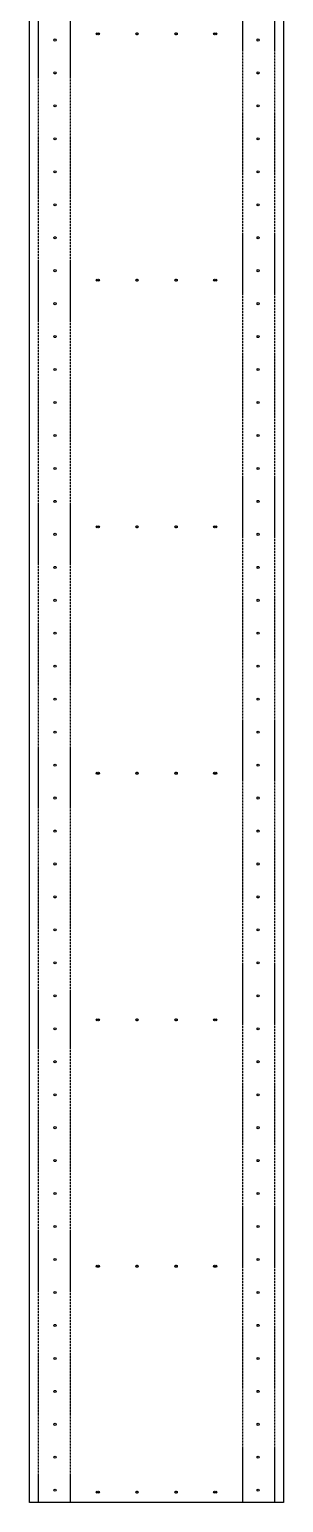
# Model space of a CAD drawing. Header units: millimetres. Extents: x -50 to 330, y 0 to 3600.
# Drawn here: x -50 to 259, y 0 to 1793 of the extents above; entities that cross this region are included whole.
import ezdxf

# ---------------------------------------------------------------- set-up
doc = ezdxf.new("R2010")
doc.units = ezdxf.units.MM
doc.linetypes.add('DASHDOT', pattern=[3.556, 2.54, -0.508, 0, -0.508])
for name, color, linetype in [('CUT', 7, 'CONTINUOUS'), ('HOLE', 6, 'CONTINUOUS'), ('MOUNTAIN', 5, 'DASHDOT')]:
    doc.layers.add(name, color=color, linetype=linetype)

msp = doc.modelspace()

# ---------------------------------------------------------------- linework, layer by layer
at = {"layer": 'CUT'}
msp.add_lwpolyline([(259.2, 3600), (259.2, 0), (-50, 0), (-50, 3600), (259.2, 3600)], close=True, dxfattribs=at)
at = {"layer": 'HOLE'}
for centre in [(-18.9, 1779.9), (32.5, 1787.5), (34.1, 1787.5), (80.6, 1787.5), (81.1, 1787.5), (128.2, 1787.5), (128.7, 1787.5), (175.3, 1787.5), (176.8, 1787.5), (228.2, 1779.9), (-18.9, 1739.8), (228.2, 1739.8), (-18.9, 1699.7), (228.2, 1699.7), (-18.9, 1659.6), (228.2, 1659.6), (-18.9, 1619.5), (228.2, 1619.5), (-18.9, 1579.4), (228.2, 1579.4), (-18.9, 1539.3), (228.2, 1539.3), (-18.9, 1499.2), (32.5, 1487.5), (34.1, 1487.5), (80.6, 1487.5), (81.1, 1487.5), (128.2, 1487.5), (128.7, 1487.5), (175.3, 1487.5), (176.8, 1487.5), (228.2, 1499.2), (-18.9, 1459), (228.2, 1459), (-18.9, 1418.9), (228.2, 1418.9), (-18.9, 1378.8), (228.2, 1378.8), (-18.9, 1338.7), (228.2, 1338.7), (-18.9, 1298.6), (228.2, 1298.6), (-18.9, 1258.5), (228.2, 1258.5), (-18.9, 1218.4), (228.2, 1218.4), (32.5, 1187.5), (34.1, 1187.5), (80.6, 1187.5), (81.1, 1187.5), (128.2, 1187.5), (128.7, 1187.5), (175.3, 1187.5), (176.8, 1187.5), (-18.9, 1178.3), (228.2, 1178.3), (-18.9, 1138.1), (228.2, 1138.1), (-18.9, 1098), (228.2, 1098), (-18.9, 1057.9), (228.2, 1057.9), (-18.9, 1017.8), (228.2, 1017.8), (-18.9, 977.7), (228.2, 977.7), (-18.9, 937.6), (228.2, 937.6), (-18.9, 897.5), (228.2, 897.5), (32.5, 887.5), (34.1, 887.5), (80.6, 887.5), (81.1, 887.5), (128.2, 887.5), (128.7, 887.5), (175.3, 887.5), (176.8, 887.5), (-18.9, 857.4), (228.2, 857.4), (-18.9, 817.2), (228.2, 817.2), (-18.9, 777.1), (228.2, 777.1), (-18.9, 737), (228.2, 737), (-18.9, 696.9), (228.2, 696.9), (-18.9, 656.8), (228.2, 656.8), (-18.9, 616.7), (228.2, 616.7), (-18.9, 576.6), (32.5, 587.5), (34.1, 587.5), (80.6, 587.5), (81.1, 587.5), (128.2, 587.5), (128.7, 587.5), (175.3, 587.5), (176.8, 587.5), (228.2, 576.6), (-18.9, 536.5), (228.2, 536.5), (-18.9, 496.3), (228.2, 496.3), (-18.9, 456.2), (228.2, 456.2), (-18.9, 416.1), (228.2, 416.1), (-18.9, 376), (228.2, 376), (-18.9, 335.9), (228.2, 335.9), (-18.9, 295.8), (32.5, 287.5), (34.1, 287.5), (80.6, 287.5), (81.1, 287.5), (128.2, 287.5), (128.7, 287.5), (175.3, 287.5), (176.8, 287.5), (228.2, 295.8), (-18.9, 255.7), (228.2, 255.7), (-18.9, 215.6), (228.2, 215.6), (-18.9, 175.4), (228.2, 175.4), (-18.9, 135.3), (228.2, 135.3), (-18.9, 95.2), (228.2, 95.2), (-18.9, 55.1), (228.2, 55.1), (-18.9, 15), (32.5, 12.5), (34.1, 12.5), (80.6, 12.5), (81.1, 12.5), (128.2, 12.5), (128.7, 12.5), (175.3, 12.5), (176.8, 12.5), (228.2, 15)]:
    msp.add_circle(centre, 1.25, dxfattribs=at)
at = {"layer": 'MOUNTAIN'}
for p, q in [((-38.9, 0), (-38.9, 3600)), ((0, 0), (0, 3600)), ((209.3, 3600), (209.3, 0)), ((248.2, 3600), (248.2, 0))]:
    msp.add_line(p, q, dxfattribs=at)

doc.saveas('drawing.dxf')
